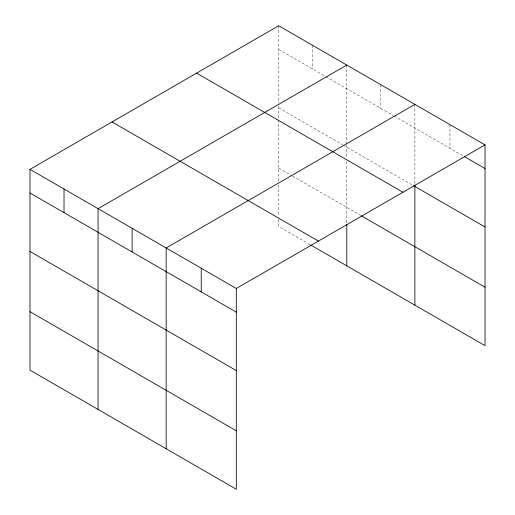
<?xml version="1.0" encoding="UTF-8"?>
<svg xmlns="http://www.w3.org/2000/svg" width="515" height="515" viewBox="0 0 515 515"><rect width="100%" height="100%" fill="white"/><g stroke="black" fill="none" stroke-linecap="round" stroke-linejoin="round"><path stroke-width="0.39" stroke-dasharray="2.58 1.93" d="M278.692 49.408L325.242 76.284M325.937 76.684L393.331 115.592M394.027 115.997L463.706 156.225M278.692 107.854L342.61 144.76M343.305 145.166L412.785 185.278M278.692 168.077L291.889 175.699M292.584 176.104L360.674 215.412M309.959 244.58L278.692 226.529L278.692 219.326M449.949 124.624L449.949 148.281M414.871 104.371L414.871 184.08M380.823 84.718L380.823 108.375M346.782 65.064L346.782 143.968M346.782 144.767L346.782 158.26M346.782 161.433L346.782 223.407M312.734 45.404L312.734 69.062M278.692 25.75L278.692 103.052M278.692 106.257L278.692 118.952M278.692 119.744L278.692 181.692M278.692 184.891L278.692 216.12"/><path stroke-width="0.77" d="M29.973 169.345L236.308 288.471L236.308 489.25L29.973 370.124L29.973 169.345L278.692 25.75L485.027 144.876L485.027 345.655L310.648 244.979M346.782 65.064L98.062 208.659L98.062 409.438M414.871 104.371L166.158 247.966L166.158 448.745M236.308 288.471L485.027 144.876M464.395 156.618L485.027 168.534M413.481 185.677L485.027 226.986M196.614 73.136L402.949 192.262M361.369 215.817L485.027 287.203M112.051 121.958L318.386 241.084M29.973 193.003L236.308 312.129M29.973 251.449L236.308 370.581M29.973 311.672L236.308 430.798M414.871 184.879L414.871 305.15M346.782 224.205L346.782 265.843M201.23 268.218L201.23 291.876M132.11 228.312L132.11 251.97M64.021 188.999L64.021 212.656"/></g></svg>
